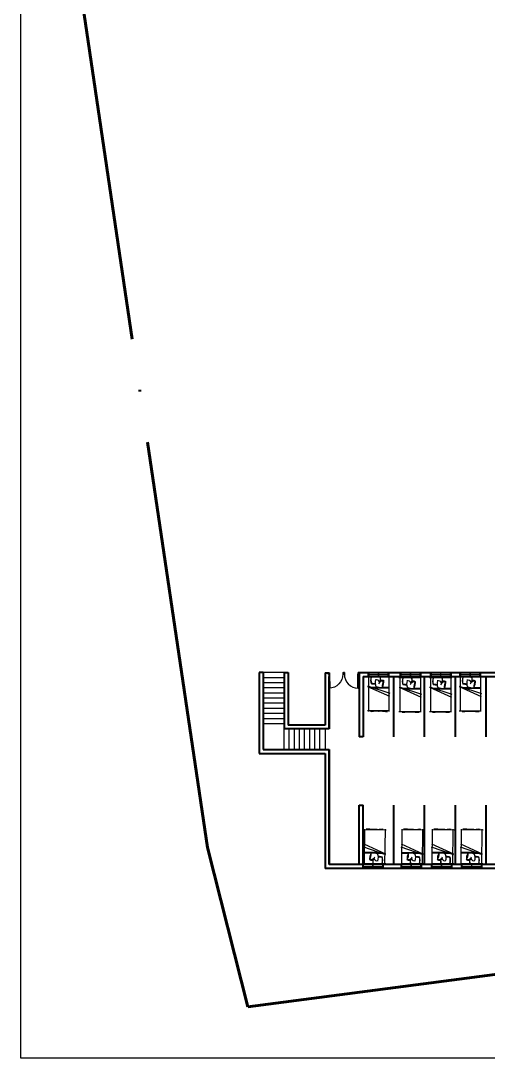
# Model space of a CAD drawing. Header units: metres. Extents: x -353 to 1688, y -477 to 135.
# Drawn here: x 1623.1 to 1650.5, y -371.1 to -310.3 of the extents above; entities that cross this region are included whole.
import ezdxf

# ---------------------------------------------------------------- set-up
doc = ezdxf.new("R2010")
doc.units = ezdxf.units.M
doc.header["$MEASUREMENT"] = 0
doc.linetypes.add('ACAD_ISO04W100', pattern=[30, 24, -3, 0, -3])
doc.layers.add('door space', color=1, linetype='Continuous')
doc.layers.add('WINDOW', color=10, linetype='Continuous')
doc.layers.add('FURNITURE', color=130, linetype='Continuous', plot=False)
doc.layers.add('STAIR', color=231, linetype='Continuous', plot=False)
doc.layers.add('SITE BOUNDARY', color=6, linetype='ACAD_ISO04W100', lineweight=60)
doc.layers.add('WALL', color=2, linetype='Continuous', lineweight=40)

msp = doc.modelspace()

# ---------------------------------------------------------------- linework, layer by layer
for p, q in [((1623.12421, -371.11143), (1623.12421, -278.61655)), ((1688.09085, -371.11143), (1623.12421, -371.11143))]:
    msp.add_line(p, q)
at = {"layer": 'door space'}
for p, q in [((1641.13322, -348.52402), (1641.18322, -348.52351)), ((1641.13422, -348.62401), (1641.13322, -348.52402)), ((1641.17922, -348.62356), (1641.13422, -348.62401)), ((1641.18382, -348.58351), (1641.17882, -348.58356)), ((1641.17922, -348.62356), (1641.17882, -348.58356)), ((1641.17922, -348.62356), (1641.21422, -348.62321)), ((1641.18735, -349.43352), (1641.17922, -348.62356)), ((1641.18382, -348.58351), (1641.18322, -348.52351)), ((1641.21422, -348.62321), (1641.22235, -349.43317)), ((1641.98318, -348.51548), (1642.03317, -348.51498)), ((1641.98318, -348.51548), (1641.98378, -348.57548)), ((1641.98878, -348.57543), (1641.98378, -348.57548)), ((1641.98878, -348.57543), (1641.98918, -348.61543)), ((1642.03418, -348.61498), (1641.98918, -348.61543)), ((1642.03317, -348.51498), (1642.03217, -348.61498)), ((1642.03217, -348.61498), (1642.07717, -348.61543)), ((1642.03317, -348.51498), (1642.03418, -348.61498)), ((1642.08317, -348.51548), (1642.03317, -348.51498)), ((1642.07757, -348.57543), (1642.07717, -348.61543)), ((1642.07757, -348.57543), (1642.08257, -348.57548)), ((1642.08317, -348.51548), (1642.08257, -348.57548)), ((1642.85213, -348.62321), (1642.844, -349.43317)), ((1642.88713, -348.62356), (1642.85213, -348.62321)), ((1642.879, -349.43352), (1642.88713, -348.62356)), ((1642.88253, -348.58351), (1642.88313, -348.52351)), ((1642.88253, -348.58351), (1642.88753, -348.58356)), ((1642.93313, -348.52402), (1642.88313, -348.52351)), ((1642.88713, -348.62356), (1642.88753, -348.58356)), ((1642.88713, -348.62356), (1642.93212, -348.62401)), ((1642.93212, -348.62401), (1642.93313, -348.52402))]:
    msp.add_line(p, q, dxfattribs=at)
at = {"layer": 'door space', "extrusion": (0, 0, -1)}
msp.add_ellipse((1641.17922, -348.62356), major_axis=(-0.56698, -0.57848), ratio=1, start_param=3.92699082, end_param=5.49778714, dxfattribs=at)
at = {"layer": 'door space'}
msp.add_ellipse((1642.88713, -348.62356), major_axis=(0.56698, -0.57848), ratio=1, start_param=3.92699082, end_param=5.49778714, dxfattribs=at)
at = {"layer": 'FURNITURE', "color": 7, "linetype": 'Continuous'}
for p, q in [((1643.42831, -348.76321), (1644.73664, -348.76321)), ((1648.79286, -348.77746), (1650.10119, -348.77746)), ((1645.27606, -348.81671), (1646.58439, -348.81671)), ((1647.05694, -348.81671), (1648.36527, -348.81671)), ((1644.51283, -359.73116), (1643.20458, -359.71618)), ((1646.70384, -359.73357), (1645.39559, -359.7186)), ((1648.48344, -359.73141), (1647.17519, -359.71644)), ((1650.1806, -359.73157), (1648.87235, -359.71659))]:
    msp.add_line(p, q, dxfattribs=at)
at = {"layer": 'FURNITURE', "linetype": 'Continuous'}
for p, q in [((1643.48633, -348.73317), (1643.48633, -350.79492)), ((1644.68633, -348.73317), (1644.68633, -350.79492)), ((1645.33408, -348.78667), (1645.33408, -350.84841)), ((1646.53408, -348.78667), (1646.53408, -350.84841)), ((1647.11496, -348.78667), (1647.11496, -350.84841)), ((1648.31496, -348.78667), (1648.31496, -350.84841)), ((1648.85088, -348.74742), (1648.85088, -350.80917)), ((1650.05088, -348.74742), (1650.05088, -350.80917)), ((1643.43724, -349.30155), (1644.73915, -349.73329)), ((1643.43765, -349.33059), (1644.7221, -349.91092)), ((1643.60878, -349.37281), (1643.94734, -349.37281)), ((1644.32414, -349.37281), (1644.70326, -349.37281)), ((1645.28499, -349.35505), (1646.58691, -349.78679)), ((1645.2854, -349.38408), (1646.56985, -349.96441)), ((1647.06586, -349.35505), (1648.36778, -349.78679)), ((1647.06628, -349.38408), (1648.35073, -349.96441)), ((1648.80179, -349.3158), (1650.10371, -349.74754)), ((1648.8022, -349.34484), (1650.08665, -349.92516)), ((1648.97333, -349.38706), (1649.3119, -349.38706)), ((1649.68869, -349.38706), (1650.06782, -349.38706)), ((1643.71115, -349.42361), (1644.71282, -349.42361)), ((1645.45653, -349.42631), (1645.7951, -349.42631)), ((1645.5589, -349.47711), (1646.56058, -349.47711)), ((1646.17189, -349.42631), (1646.55101, -349.42631)), ((1647.23741, -349.42631), (1647.57597, -349.42631)), ((1647.33978, -349.47711), (1648.34145, -349.47711)), ((1647.95277, -349.42631), (1648.33189, -349.42631)), ((1649.0757, -349.43786), (1650.07738, -349.43786)), ((1643.42831, -350.74021), (1644.72333, -350.74021)), ((1645.27606, -350.79371), (1646.57108, -350.79371)), ((1647.05694, -350.79371), (1648.35196, -350.79371)), ((1648.79286, -350.75446), (1650.08788, -350.75446)), ((1644.53546, -357.75429), (1643.24052, -357.73946)), ((1643.25455, -359.7468), (1643.27815, -357.68519)), ((1644.45447, -359.76053), (1644.47807, -357.69892)), ((1646.72646, -357.7567), (1645.43153, -357.74188)), ((1645.44555, -359.74922), (1645.46915, -357.6876)), ((1646.64547, -359.76295), (1646.66907, -357.70134)), ((1648.50607, -357.75454), (1647.21113, -357.73972)), ((1647.22515, -359.74705), (1647.24875, -357.68544)), ((1648.42507, -359.76079), (1648.44867, -357.69918)), ((1650.20323, -357.7547), (1648.90829, -357.73987)), ((1648.92231, -359.74721), (1648.94591, -357.6856)), ((1650.12224, -359.76094), (1650.14583, -357.69933)), ((1644.51007, -359.19275), (1643.21317, -358.74613)), ((1644.50998, -359.16371), (1643.23226, -358.56872)), ((1644.23757, -359.06756), (1643.23596, -359.0561)), ((1643.62404, -359.11134), (1643.24494, -359.107)), ((1644.33935, -359.11953), (1644.00081, -359.11566)), ((1646.70107, -359.19517), (1645.40418, -358.74855)), ((1646.70099, -359.16613), (1645.42327, -358.57114)), ((1646.42857, -359.06998), (1645.42696, -359.05851)), ((1645.81504, -359.11376), (1645.43594, -359.10942)), ((1646.53035, -359.12195), (1646.19181, -359.11807)), ((1648.48067, -359.19301), (1647.18378, -358.74639)), ((1648.48059, -359.16397), (1647.20287, -358.56898)), ((1648.20818, -359.06782), (1647.20657, -359.05635)), ((1647.59465, -359.1116), (1647.21555, -359.10726)), ((1648.30996, -359.11979), (1647.97141, -359.11591)), ((1650.17783, -359.19316), (1648.88094, -358.74655)), ((1650.17775, -359.16412), (1648.90003, -358.56913)), ((1649.90534, -359.06797), (1648.90373, -359.05651)), ((1649.29181, -359.11175), (1648.91271, -359.10741)), ((1650.00712, -359.11994), (1649.66857, -359.11607))]:
    msp.add_line(p, q, dxfattribs=at)
for points in [[(1643.60598, -350.78841, 0.15235432), (1643.74269, -350.77996, 0.05352755), (1643.78323, -350.77315, -0.05589674), (1644.02532, -350.7707, 0.02697324), (1644.11292, -350.77279, -0.03694731), (1644.25073, -350.77082, -0.03644179), (1644.38569, -350.78592, 0.02377551), (1644.60817, -350.79645)], [(1645.45373, -350.8419, 0.15235432), (1645.59045, -350.83346, 0.05352755), (1645.63098, -350.82664, -0.05589674), (1645.87308, -350.82419, 0.02697324), (1645.96067, -350.82628, -0.03694731), (1646.09848, -350.82432, -0.03644179), (1646.23344, -350.83941, 0.02377551), (1646.45593, -350.84995)], [(1647.23461, -350.8419, 0.15235432), (1647.37132, -350.83346, 0.05352755), (1647.41186, -350.82664, -0.05589674), (1647.65395, -350.82419, 0.02697324), (1647.74155, -350.82628, -0.03694731), (1647.87936, -350.82432, -0.03644179), (1648.01432, -350.83941, 0.02377551), (1648.2368, -350.84995)], [(1648.97054, -350.80266, 0.15235432), (1649.10725, -350.79421, 0.05352755), (1649.14778, -350.78739, -0.05589674), (1649.38988, -350.78495, 0.02697324), (1649.47747, -350.78704, -0.03694731), (1649.61529, -350.78507, -0.03644179), (1649.75025, -350.80017, 0.02377551), (1649.97273, -350.8107)], [(1644.35835, -357.70406, 0.15235432), (1644.22155, -357.71094, 0.05352755), (1644.18094, -357.71729, -0.05589674), (1643.93883, -357.71697, 0.02697324), (1643.85127, -357.71388, -0.03694731), (1643.71344, -357.71426, -0.03644179), (1643.57866, -357.69762, 0.02377551), (1643.35631, -357.68455)], [(1646.54935, -357.70648, 0.15235432), (1646.41255, -357.71336, 0.05352755), (1646.37195, -357.71971, -0.05589674), (1646.12984, -357.71939, 0.02697324), (1646.04227, -357.7163, -0.03694731), (1645.90444, -357.71668, -0.03644179), (1645.76967, -357.70004, 0.02377551), (1645.54732, -357.68696)], [(1648.32896, -357.70432, 0.15235432), (1648.19215, -357.7112, 0.05352755), (1648.15155, -357.71755, -0.05589674), (1647.90944, -357.71723, 0.02697324), (1647.82187, -357.71413, -0.03694731), (1647.68405, -357.71452, -0.03644179), (1647.54927, -357.69788, 0.02377551), (1647.32692, -357.6848)], [(1650.02612, -357.70447, 0.15235432), (1649.88932, -357.71135, 0.05352755), (1649.84871, -357.7177, -0.05589674), (1649.6066, -357.71738, 0.02697324), (1649.51904, -357.71429, -0.03694731), (1649.38121, -357.71467, -0.03644179), (1649.24643, -357.69804, 0.02377551), (1649.02408, -357.68496)]]:
    msp.add_lwpolyline(points, format="xyb", dxfattribs=at)
at = {"layer": 'FURNITURE', "color": 7, "linetype": 'Continuous'}
for centre, radius, start, end in [((1644.00247, -348.97931), 0.38873, 147.5099621, 213.8335945), ((1643.90393, -350.18062), 1.41732, 78.5793356, 100.0172144), ((1642.69252, -348.98921), 1.50512, 359.1535781, 7.5532947), ((1649.36702, -348.99356), 0.38873, 147.5099621, 213.8335945), ((1649.26848, -350.19487), 1.41732, 78.5793356, 100.0172144), ((1648.05707, -349.00346), 1.50512, 359.1535781, 7.5532947), ((1643.91862, -347.9386), 1.25148, 258.1169154, 267.8849264), ((1644.38877, -349.12257), 0.51276, 159.302573, 206.5026347), ((1643.94476, -349.15702), 0.20995, 24.7523182, 103.9191799), ((1644.21361, -348.68628), 0.70718, 243.9599756, 279.3473847), ((1644.28068, -349.18168), 0.20816, 54.167062, 153.8421297), ((1644.95338, -349.32811), 0.65945, 151.0455512, 184.1496924), ((1643.76219, -349.06796), 0.62481, 328.6541912, 9.1976874), ((1645.85022, -349.03281), 0.38873, 147.5099621, 213.8335945), ((1645.75168, -350.23412), 1.41732, 78.5793356, 100.0172144), ((1645.76637, -347.9921), 1.25148, 258.1169154, 267.8849264), ((1646.23652, -349.17607), 0.51276, 159.302573, 206.5026347), ((1645.79251, -349.21052), 0.20995, 24.7523182, 103.9191799), ((1646.06137, -348.73978), 0.70718, 243.9599756, 279.3473847), ((1646.12843, -349.23517), 0.20816, 54.167062, 153.8421297), ((1644.54027, -349.04271), 1.50512, 359.1535781, 7.5532947), ((1646.80113, -349.38161), 0.65945, 151.0455512, 184.1496924), ((1645.60994, -349.12145), 0.62481, 328.6541912, 9.1976874), ((1647.6311, -349.03281), 0.38873, 147.5099621, 213.8335945), ((1647.53256, -350.23412), 1.41732, 78.5793356, 100.0172144), ((1647.54725, -347.9921), 1.25148, 258.1169154, 267.8849264), ((1648.0174, -349.17607), 0.51276, 159.302573, 206.5026347), ((1647.57339, -349.21052), 0.20995, 24.7523182, 103.9191799), ((1647.84224, -348.73978), 0.70718, 243.9599756, 279.3473847), ((1647.90931, -349.23517), 0.20816, 54.167062, 153.8421297), ((1646.32115, -349.04271), 1.50512, 359.1535781, 7.5532947), ((1648.58201, -349.38161), 0.65945, 151.0455512, 184.1496924), ((1647.39082, -349.12145), 0.62481, 328.6541912, 9.1976874), ((1649.28317, -347.95285), 1.25148, 258.1169154, 267.8849264), ((1649.75332, -349.13682), 0.51276, 159.302573, 206.5026347), ((1649.30931, -349.17127), 0.20995, 24.7523182, 103.9191799), ((1649.57817, -348.70053), 0.70718, 243.9599756, 279.3473847), ((1649.64523, -349.19593), 0.20816, 54.167062, 153.8421297), ((1650.31794, -349.34236), 0.65945, 151.0455512, 184.1496924), ((1649.12674, -349.08221), 0.62481, 328.6541912, 9.1976874), ((1644.18246, -359.42261), 0.62481, 147.9983626, 188.5418588), ((1642.99432, -359.14884), 0.65945, 330.3897225, 3.4938638), ((1643.7267, -359.79909), 0.70718, 63.304147, 98.6915561), ((1643.55655, -359.36083), 0.51276, 338.6467443, 25.8468061), ((1646.37346, -359.42503), 0.62481, 147.9983626, 188.5418588), ((1645.18533, -359.15126), 0.65945, 330.3897225, 3.4938638), ((1645.9177, -359.80151), 0.70718, 63.304147, 98.6915561), ((1645.74755, -359.36324), 0.51276, 338.6467443, 25.8468061), ((1648.15307, -359.42286), 0.62481, 147.9983626, 188.5418588), ((1646.96493, -359.14909), 0.65945, 330.3897225, 3.4938638), ((1647.6973, -359.79935), 0.70718, 63.304147, 98.6915561), ((1647.52715, -359.36108), 0.51276, 338.6467443, 25.8468061), ((1649.85023, -359.42302), 0.62481, 147.9983626, 188.5418588), ((1648.66209, -359.14925), 0.65945, 330.3897225, 3.4938638), ((1649.39446, -359.79951), 0.70718, 63.304147, 98.6915561), ((1649.22431, -359.36124), 0.51276, 338.6467443, 25.8468061), ((1643.66531, -359.30296), 0.20816, 233.5112334, 333.1863011), ((1645.25116, -359.5136), 1.50512, 178.4977494, 186.897466), ((1644.05346, -358.3084), 1.41732, 257.923507, 279.3613858), ((1644.00092, -359.33146), 0.20995, 204.0964896, 283.2633513), ((1644.01311, -360.5501), 1.25148, 77.4610868, 87.2290978), ((1643.94118, -359.5085), 0.38873, 326.8541335, 33.1777659), ((1645.85631, -359.30538), 0.20816, 233.5112334, 333.1863011), ((1647.44217, -359.51601), 1.50512, 178.4977494, 186.897466), ((1646.24447, -358.31082), 1.41732, 257.923507, 279.3613858), ((1646.19193, -359.33388), 0.20995, 204.0964896, 283.2633513), ((1646.20412, -360.55252), 1.25148, 77.4610868, 87.2290978), ((1646.13219, -359.51092), 0.38873, 326.8541335, 33.1777659), ((1647.63591, -359.30322), 0.20816, 233.5112334, 333.1863011), ((1649.22177, -359.51385), 1.50512, 178.4977494, 186.897466), ((1648.02407, -358.30865), 1.41732, 257.923507, 279.3613858), ((1647.97153, -359.33172), 0.20995, 204.0964896, 283.2633513), ((1647.98372, -360.55036), 1.25148, 77.4610868, 87.2290978), ((1647.91179, -359.50876), 0.38873, 326.8541335, 33.1777659), ((1649.33308, -359.30337), 0.20816, 233.5112334, 333.1863011), ((1650.91893, -359.51401), 1.50512, 178.4977494, 186.897466), ((1649.72123, -358.30881), 1.41732, 257.923507, 279.3613858), ((1649.66869, -359.33188), 0.20995, 204.0964896, 283.2633513), ((1649.68088, -360.55051), 1.25148, 77.4610868, 87.2290978), ((1649.60895, -359.50891), 0.38873, 326.8541335, 33.1777659)]:
    msp.add_arc(centre, radius, start, end, dxfattribs=at)
at = {"layer": 'FURNITURE', "linetype": 'Continuous'}
for centre, radius, start, end in [((1644.29344, -348.96818), 0.66193, 163.9263495, 197.1408686), ((1643.87816, -350.51078), 1.7363, 79.0486901, 97.9408411), ((1647.09264, -348.77242), 2.91289, 180.1062848, 184.3311669), ((1649.658, -348.98243), 0.66193, 163.9263495, 197.1408686), ((1649.24272, -350.52503), 1.7363, 79.0486901, 97.9408411), ((1652.45719, -348.78667), 2.91289, 180.1062848, 184.3311669), ((1642.68013, -359.15762), 10.04598, 83.2132218, 84.5476162), ((1644.31938, -349.26106), 0.24841, 78.0412562, 160.8342262), ((1646.1412, -349.02167), 0.66193, 163.9263495, 197.1408686), ((1644.52789, -359.21111), 10.04598, 83.2132218, 84.5476162), ((1645.72591, -350.56428), 1.7363, 79.0486901, 97.9408411), ((1646.16714, -349.31455), 0.24841, 78.0412562, 160.8342262), ((1648.94039, -348.82592), 2.91289, 180.1062848, 184.3311669), ((1647.92207, -349.02167), 0.66193, 163.9263495, 197.1408686), ((1646.30876, -359.21111), 10.04598, 83.2132218, 84.5476162), ((1647.50679, -350.56428), 1.7363, 79.0486901, 97.9408411), ((1647.94801, -349.31455), 0.24841, 78.0412562, 160.8342262), ((1650.72127, -348.82592), 2.91289, 180.1062848, 184.3311669), ((1648.04469, -359.17187), 10.04598, 83.2132218, 84.5476162), ((1649.68394, -349.27531), 0.24841, 78.0412562, 160.8342262), ((1643.62751, -359.22315), 0.24841, 257.3854276, 340.1783976), ((1644.08301, -357.97855), 1.7363, 258.3928615, 277.2850124), ((1640.84885, -359.68001), 2.91289, 359.4504562, 3.6753383), ((1645.37993, -349.346), 10.04598, 262.5573932, 263.8917875), ((1643.6501, -359.5163), 0.66193, 343.2705209, 16.4850399), ((1645.81852, -359.22556), 0.24841, 257.3854276, 340.1783976), ((1646.27401, -357.98097), 1.7363, 258.3928615, 277.2850124), ((1643.03985, -359.68243), 2.91289, 359.4504562, 3.6753383), ((1647.57094, -349.34841), 10.04598, 262.5573932, 263.8917875), ((1645.8411, -359.51872), 0.66193, 343.2705209, 16.4850399), ((1647.59812, -359.2234), 0.24841, 257.3854276, 340.1783976), ((1648.05362, -357.97881), 1.7363, 258.3928615, 277.2850124), ((1644.81945, -359.68026), 2.91289, 359.4504562, 3.6753383), ((1649.35054, -349.34625), 10.04598, 262.5573932, 263.8917875), ((1647.6207, -359.51656), 0.66193, 343.2705209, 16.4850399), ((1649.29528, -359.22356), 0.24841, 257.3854276, 340.1783976), ((1649.75078, -357.97896), 1.7363, 258.3928615, 277.2850124), ((1646.51661, -359.68042), 2.91289, 359.4504562, 3.6753383), ((1651.0477, -349.34641), 10.04598, 262.5573932, 263.8917875), ((1649.31786, -359.51671), 0.66193, 343.2705209, 16.4850399)]:
    msp.add_arc(centre, radius, start, end, dxfattribs=at)
at = {"layer": 'SITE BOUNDARY'}
for p, q in [((1634.05969, -358.76499), (1623.98025, -290.67153)), ((1636.41899, -368.10434), (1634.05969, -358.76499)), ((1660.008, -365.01965), (1636.41899, -368.10434))]:
    msp.add_line(p, q, dxfattribs=at)
at = {"layer": 'STAIR'}
for p, q in [((1638.54806, -348.52396), (1637.32354, -348.52396)), ((1638.54806, -348.82396), (1637.32354, -348.82396)), ((1638.54806, -349.12396), (1637.32354, -349.12396)), ((1638.54806, -349.42308), (1637.32354, -349.42308)), ((1638.54806, -349.72308), (1637.32354, -349.72308)), ((1638.54806, -350.02308), (1637.32354, -350.02308)), ((1638.54806, -350.32308), (1637.32354, -350.32308)), ((1638.54806, -350.62308), (1637.32354, -350.62308)), ((1638.54806, -350.92308), (1637.32354, -350.92308)), ((1638.54806, -351.22308), (1637.32354, -351.22308)), ((1638.54806, -351.52308), (1637.32354, -351.52308)), ((1638.54806, -353.02396), (1638.54806, -351.82396)), ((1638.77806, -351.81862), (1638.77806, -351.82396)), ((1638.84806, -353.02396), (1638.84806, -351.82396)), ((1639.14806, -353.02396), (1639.14806, -351.82396)), ((1639.44806, -353.02396), (1639.44806, -351.82396)), ((1639.74806, -353.02396), (1639.74806, -351.82396)), ((1640.04806, -353.02396), (1640.04806, -351.82396)), ((1640.04806, -353.02396), (1640.04806, -351.82396)), ((1640.34806, -353.02396), (1640.34806, -351.82396)), ((1640.64806, -353.02396), (1640.64806, -351.82396)), ((1641.18497, -351.82308), (1640.95497, -351.82308)), ((1640.95497, -351.82308), (1640.95497, -353.02308))]:
    msp.add_line(p, q, dxfattribs=at)
at = {"layer": 'WALL'}
for p, q in [((1637.09354, -348.52396), (1637.09354, -351.82308)), ((1637.32354, -348.52396), (1637.09354, -348.52396)), ((1637.32354, -348.52396), (1637.32354, -351.82308)), ((1638.54806, -348.52396), (1638.54806, -351.82396)), ((1638.54806, -348.52396), (1638.77806, -348.52396)), ((1638.77806, -348.52396), (1638.77806, -351.59308)), ((1640.95497, -348.53079), (1641.18497, -348.53079)), ((1640.95497, -348.53079), (1640.95497, -351.59308)), ((1641.18497, -348.53079), (1641.18497, -351.82308)), ((1641.18497, -351.82308), (1641.18497, -348.76079)), ((1642.94806, -348.52396), (1666.80806, -348.52396)), ((1642.94806, -348.52396), (1642.94806, -352.27847)), ((1643.17806, -348.75396), (1643.17806, -352.27847)), ((1643.17806, -348.75396), (1666.41497, -348.75396)), ((1644.97806, -352.27847), (1644.97806, -348.75396)), ((1646.77806, -352.27847), (1646.77806, -348.75396)), ((1648.57806, -352.27847), (1648.57806, -348.75396)), ((1650.37806, -352.27847), (1650.37806, -348.75396)), ((1650.37806, -352.27847), (1650.37806, -348.75396)), ((1637.09354, -351.82308), (1637.09354, -353.25308)), ((1637.32354, -351.82308), (1637.32354, -353.02308)), ((1641.18497, -351.81862), (1638.54806, -351.81862)), ((1640.95497, -351.59308), (1638.77806, -351.59308)), ((1643.17806, -352.27847), (1642.94806, -352.27847)), ((1643.17806, -352.27847), (1643.17806, -352.27847)), ((1637.32354, -353.02308), (1641.18497, -353.02308)), ((1641.18497, -359.76079), (1641.18497, -353.02308)), ((1641.18497, -353.02308), (1641.18497, -359.76079)), ((1637.09354, -353.25308), (1640.95497, -353.25308)), ((1640.95497, -353.25308), (1640.95497, -359.99079)), ((1642.94806, -359.75396), (1642.94806, -356.29308)), ((1642.94806, -356.29308), (1643.17806, -356.29308)), ((1643.17806, -359.75396), (1643.17806, -356.29308)), ((1644.97806, -359.75396), (1644.97806, -356.27847)), ((1646.77806, -359.75396), (1646.77806, -356.27847)), ((1648.57806, -359.75396), (1648.57806, -356.27847)), ((1650.37806, -359.75396), (1650.37806, -356.27847)), ((1671.83806, -359.99079), (1640.95497, -359.99079)), ((1664.77806, -359.75396), (1641.18497, -359.75396)), ((1642.34806, -359.75396), (1641.18497, -359.75396))]:
    msp.add_line(p, q, dxfattribs=at)
at = {"layer": 'WINDOW'}
for p, q in [((1643.47979, -348.52489), (1644.67979, -348.52489)), ((1643.47979, -348.75489), (1643.47979, -348.52489)), ((1644.67979, -348.75489), (1643.47979, -348.75489)), ((1643.47979, -348.75489), (1644.07979, -348.75489)), ((1643.49056, -348.75489), (1643.49056, -348.52489)), ((1643.52979, -348.75489), (1643.52979, -348.52489)), ((1643.52979, -348.63989), (1644.62979, -348.63989)), ((1644.07979, -348.75489), (1644.07979, -348.52489)), ((1644.09056, -348.75489), (1644.09056, -348.52489)), ((1644.62979, -348.52489), (1644.62979, -348.75489)), ((1644.67979, -348.52489), (1644.67979, -348.75489)), ((1645.35074, -348.52201), (1646.55074, -348.52201)), ((1645.35074, -348.75201), (1645.35074, -348.52201)), ((1646.55074, -348.75201), (1645.35074, -348.75201)), ((1645.35074, -348.75201), (1645.95074, -348.75201)), ((1645.36152, -348.75201), (1645.36152, -348.52201)), ((1645.40074, -348.75201), (1645.40074, -348.52201)), ((1645.40074, -348.63701), (1646.50074, -348.63701)), ((1645.95074, -348.75201), (1645.95074, -348.52201)), ((1645.96152, -348.75201), (1645.96152, -348.52201)), ((1646.50074, -348.52201), (1646.50074, -348.75201)), ((1646.55074, -348.52201), (1646.55074, -348.75201)), ((1647.12513, -348.52797), (1648.32513, -348.52797)), ((1647.12513, -348.75797), (1647.12513, -348.52797)), ((1648.32513, -348.75797), (1647.12513, -348.75797)), ((1647.12513, -348.75797), (1647.72513, -348.75797)), ((1647.13591, -348.75797), (1647.13591, -348.52797)), ((1647.17513, -348.75797), (1647.17513, -348.52797)), ((1647.17513, -348.64297), (1648.27513, -348.64297)), ((1647.72513, -348.75797), (1647.72513, -348.52797)), ((1647.73591, -348.75797), (1647.73591, -348.52797)), ((1648.27513, -348.52797), (1648.27513, -348.75797)), ((1648.32513, -348.52797), (1648.32513, -348.75797)), ((1648.8497, -348.52396), (1650.0497, -348.52396)), ((1648.8497, -348.75396), (1648.8497, -348.52396)), ((1650.0497, -348.75396), (1648.8497, -348.75396)), ((1648.8497, -348.75396), (1649.4497, -348.75396)), ((1648.86048, -348.75396), (1648.86048, -348.52396)), ((1648.8997, -348.75396), (1648.8997, -348.52396)), ((1648.8997, -348.63896), (1649.9997, -348.63896)), ((1649.4497, -348.75396), (1649.4497, -348.52396)), ((1649.46048, -348.75396), (1649.46048, -348.52396)), ((1649.9997, -348.52396), (1649.9997, -348.75396)), ((1650.0497, -348.52396), (1650.0497, -348.75396)), ((1643.15458, -359.76053), (1644.35458, -359.76053)), ((1643.15458, -359.99053), (1643.15458, -359.76053)), ((1644.35458, -359.99053), (1643.15458, -359.99053)), ((1643.15458, -359.99053), (1643.75458, -359.99053)), ((1643.16536, -359.99053), (1643.16536, -359.76053)), ((1643.20458, -359.99053), (1643.20458, -359.76053)), ((1643.20458, -359.87553), (1644.30458, -359.87553)), ((1643.75458, -359.99053), (1643.75458, -359.76053)), ((1643.76536, -359.99053), (1643.76536, -359.76053)), ((1644.30458, -359.76053), (1644.30458, -359.99053)), ((1644.35458, -359.76053), (1644.35458, -359.99053)), ((1645.39559, -359.76295), (1646.59559, -359.76295)), ((1645.39559, -359.99295), (1645.39559, -359.76295)), ((1646.59559, -359.99295), (1645.39559, -359.99295)), ((1645.39559, -359.99295), (1645.99559, -359.99295)), ((1645.40637, -359.99295), (1645.40637, -359.76295)), ((1645.44559, -359.99295), (1645.44559, -359.76295)), ((1645.44559, -359.87795), (1646.54559, -359.87795)), ((1645.99559, -359.99295), (1645.99559, -359.76295)), ((1646.00637, -359.99295), (1646.00637, -359.76295)), ((1646.54559, -359.76295), (1646.54559, -359.99295)), ((1646.59559, -359.76295), (1646.59559, -359.99295)), ((1647.17519, -359.76079), (1648.37519, -359.76079)), ((1647.17519, -359.99079), (1647.17519, -359.76079)), ((1648.37519, -359.99079), (1647.17519, -359.99079)), ((1647.17519, -359.99079), (1647.77519, -359.99079)), ((1647.18597, -359.99079), (1647.18597, -359.76079)), ((1647.22519, -359.99079), (1647.22519, -359.76079)), ((1647.22519, -359.87579), (1648.32519, -359.87579)), ((1647.77519, -359.99079), (1647.77519, -359.76079)), ((1647.78597, -359.99079), (1647.78597, -359.76079)), ((1648.32519, -359.76079), (1648.32519, -359.99079)), ((1648.37519, -359.76079), (1648.37519, -359.99079)), ((1648.93421, -359.76094), (1650.13421, -359.76094)), ((1648.93421, -359.99094), (1648.93421, -359.76094)), ((1650.13421, -359.99094), (1648.93421, -359.99094)), ((1648.93421, -359.99094), (1649.53421, -359.99094)), ((1648.94499, -359.99094), (1648.94499, -359.76094)), ((1648.98421, -359.99094), (1648.98421, -359.76094)), ((1648.98421, -359.87594), (1650.08421, -359.87594)), ((1649.53421, -359.99094), (1649.53421, -359.76094)), ((1649.54499, -359.99094), (1649.54499, -359.76094)), ((1650.08421, -359.76094), (1650.08421, -359.99094)), ((1650.13421, -359.76094), (1650.13421, -359.99094))]:
    msp.add_line(p, q, dxfattribs=at)

doc.saveas('drawing.dxf')
